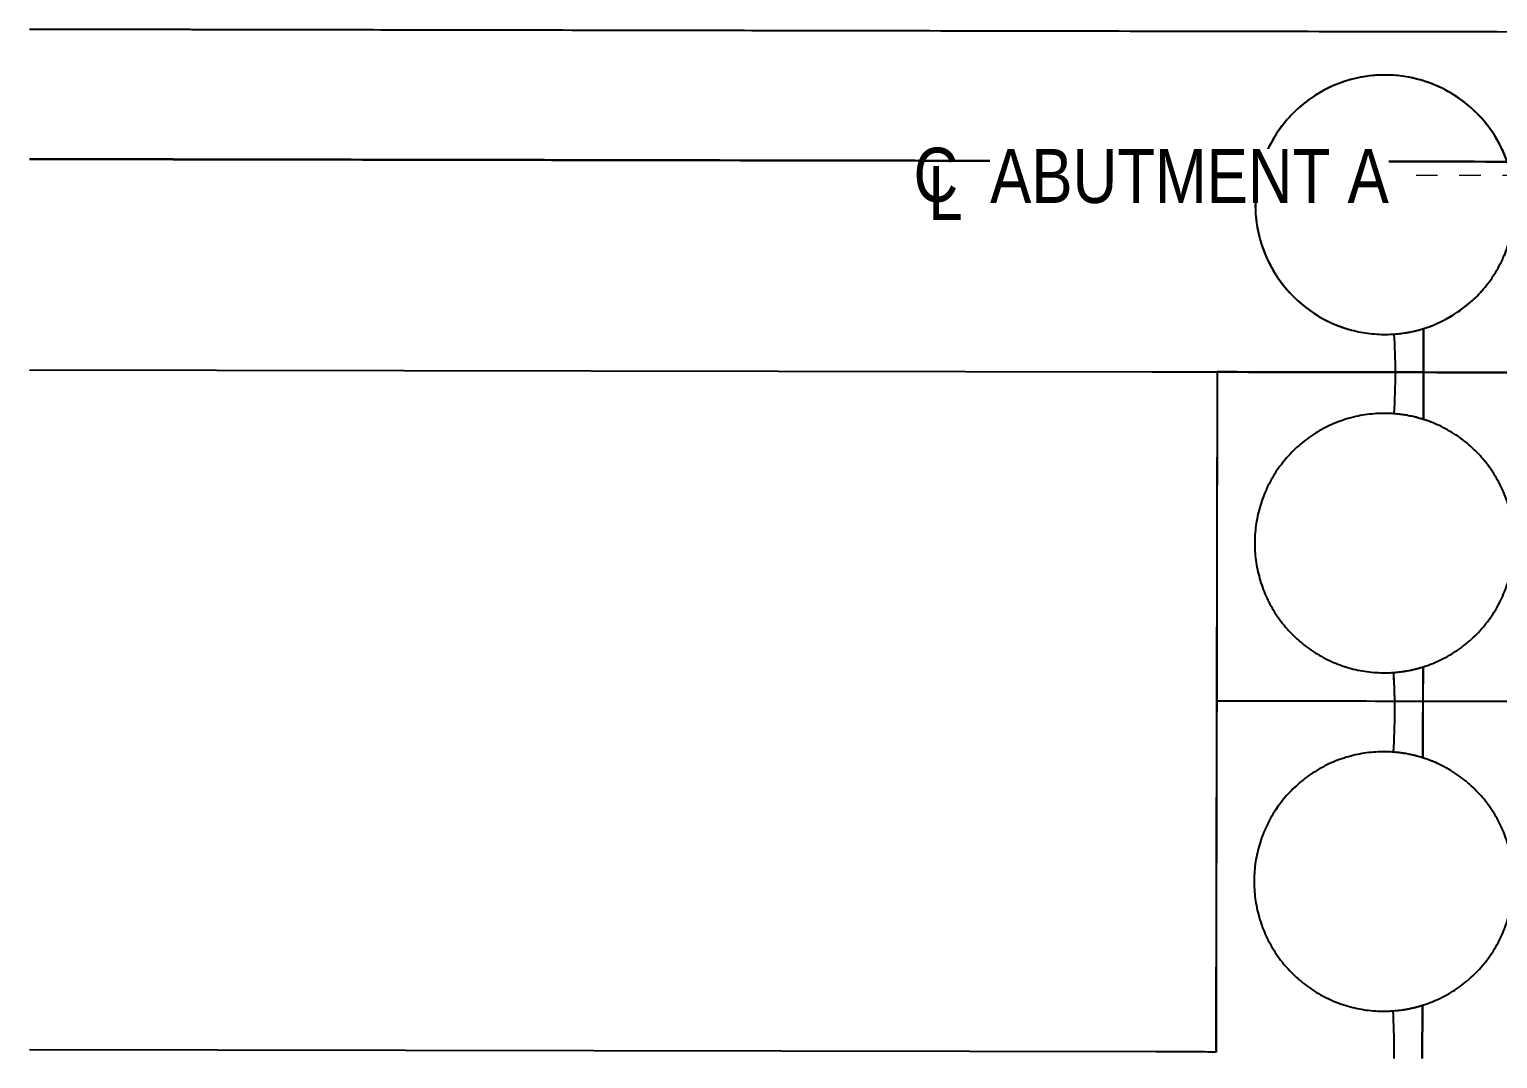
# Model space of a CAD drawing. Header units: metres. Extents: x -1161 to -1080, y 3 to 563.
# Drawn here: x -1150.78 to -1143.99, y 504.59 to 509.35 of the extents above; entities that cross this region are included whole.
import ezdxf

# ---------------------------------------------------------------- set-up
doc = ezdxf.new("R2010")
doc.units = ezdxf.units.M
doc.linetypes.add('JacobsGridLine', pattern=[0.0145, 0.01, -0.001, 0.0025, -0.001])
for name, color, linetype, lineweight in [('A-ANNO-NOTE', 7, 'Continuous', 9), ('A-FLOR', 7, 'Continuous', 50), ('A-GENM', 7, 'Continuous', 35), ('S-GRID', 7, 'Continuous', 9)]:
    doc.layers.add(name, color=color, linetype=linetype, lineweight=lineweight)
doc.styles.add('Arial Narrow_1', font='ARIALN.TTF', dxfattribs={"height": 0.0025})
doc.styles.add('Arial Narrow_2', font='ARIALN.TTF', dxfattribs={"height": 0.25})

# ---------------------------------------------------------------- blocks, each defined once
blk = doc.blocks.new('Foundations-Piles - Px-1200-66435321-DRG-2873171 - BARRIER LAYOUT')
at = {"layer": 'A-GENM', "color": 9, "lineweight": 25, "true_color": 0xbebebe}
for start, end in [(114.54545, 122.72727), (114.54545, 122.72727), (106.36364, 114.54545), (106.36364, 114.54545), (98.18182, 106.36364), (98.18182, 106.36364), (90, 98.18182), (90, 98.18182), (81.81818, 90), (81.81818, 90), (73.63636, 81.81818), (73.63636, 81.81818), (57.27273, 73.63636), (65.45455, 73.63636), (57.27273, 65.45455), (122.72727, 130.90909), (122.72727, 130.90909), (49.09091, 57.27273), (49.09091, 57.27273), (130.90909, 139.09091), (130.90909, 139.09091), (40.90909, 49.09091), (40.90909, 49.09091), (139.09091, 147.27273), (139.09091, 147.27273), (32.72727, 40.90909), (32.72727, 40.90909), (147.27273, 155.45455), (147.27273, 155.45455), (24.54545, 32.72727), (24.54545, 32.72727), (155.45455, 163.63636), (155.45455, 163.63636), (16.36364, 24.54545), (16.36364, 24.54545), (163.63636, 171.81818), (163.63636, 171.81818), (9.18593, 16.36364), (8.18182, 16.36364), (171.81818, 180), (171.81818, 180), (8.18182, 9.18593), (6.58067, 8.18182), (0, 8.18182), (1.55566, 6.58067), (180, 188.18182), (180, 188.18182), (351.81818, 0), (0, 1.55566), (358.85895, 0), (343.63636, 358.85895), (188.18182, 196.36364), (188.18182, 196.36364), (343.63636, 351.81818), (196.36364, 202.99039), (196.36364, 204.54545), (335.45455, 343.63636), (335.45455, 343.63636), (202.99039, 204.54545), (204.54545, 205.00545), (204.54545, 212.72727), (205.00545, 212.72727), (327.27273, 335.45455), (327.27273, 335.45455), (212.72727, 220.90909), (212.72727, 220.90909), (319.09091, 327.27273), (319.09091, 327.27273), (220.90909, 229.09091), (220.90909, 229.09091), (310.90909, 319.09091), (310.90909, 319.09091), (229.09091, 237.27273), (229.09091, 237.27273), (302.72727, 310.90909), (302.72727, 310.90909), (237.27273, 245.45455), (237.27273, 245.45455), (294.54545, 302.72727), (294.54545, 302.72727), (245.45455, 253.63636), (245.45455, 253.63636), (253.63636, 261.81818), (253.63636, 261.81818), (261.81818, 270), (261.81818, 270), (270, 278.18182), (270, 278.18182), (278.18182, 286.36364), (278.18182, 286.36364), (286.36364, 294.54545), (286.36364, 294.54545)]:
    blk.add_arc((0, 0), 0.6, start, end, dxfattribs=at)
blk = doc.blocks.new('Foundations-Piles - Px-1200-66435322-DRG-2873171 - BARRIER LAYOUT')
at = {"layer": 'A-GENM', "color": 9, "lineweight": 25, "true_color": 0xbebebe}
for start, end in [(114.54545, 122.72727), (114.54545, 122.72727), (106.36364, 114.54545), (106.36364, 114.54545), (98.18182, 106.36364), (98.18182, 106.36364), (90, 98.18182), (90, 98.18182), (81.81818, 90), (81.81818, 90), (73.63636, 81.81818), (73.63636, 81.81818), (65.45455, 73.63636), (65.45455, 73.63636), (57.27273, 65.45455), (57.27273, 65.45455), (122.72727, 130.90909), (122.72727, 130.90909), (49.09091, 57.27273), (49.09091, 57.27273), (130.90909, 139.09091), (130.90909, 139.09091), (40.90909, 49.09091), (40.90909, 49.09091), (139.09091, 147.27273), (139.09091, 147.27273), (32.72727, 40.90909), (32.72727, 40.90909), (147.27273, 155.45455), (147.27273, 155.45455), (24.54545, 32.72727), (24.54545, 32.72727), (155.45455, 163.63636), (155.45455, 163.63636), (16.36364, 24.54545), (16.36364, 24.54545), (163.63636, 171.81818), (163.63636, 171.81818), (9.16471, 16.36364), (8.18182, 16.36364), (171.81818, 180), (171.81818, 180), (6.6145, 9.16471), (0, 8.18182), (1.49825, 6.6145), (180, 188.18182), (180, 188.18182), (351.81818, 0), (0, 1.49825), (358.90106, 0), (351.81818, 358.90106), (188.18182, 196.36364), (188.18182, 196.36364), (343.63636, 351.81818), (343.63636, 351.81818), (196.36364, 202.93324), (196.36364, 204.54545), (335.45455, 343.63636), (335.45455, 343.63636), (202.93324, 204.54545), (204.54545, 205.02235), (204.54545, 212.72727), (205.02235, 212.72727), (327.27273, 335.45455), (327.27273, 335.45455), (212.72727, 220.90909), (212.72727, 220.90909), (319.09091, 327.27273), (319.09091, 327.27273), (220.90909, 229.09091), (220.90909, 229.09091), (310.90909, 319.09091), (310.90909, 319.09091), (229.09091, 237.27273), (229.09091, 237.27273), (302.72727, 310.90909), (302.72727, 310.90909), (237.27273, 245.45455), (237.27273, 245.45455), (294.54545, 302.72727), (294.54545, 302.72727), (245.45455, 253.63636), (245.45455, 253.63636), (253.63636, 261.81818), (253.63636, 261.81818), (261.81818, 270), (261.81818, 270), (270, 278.18182), (270, 278.18182), (278.18182, 286.36364), (278.18182, 286.36364), (286.36364, 294.54545), (286.36364, 294.54545)]:
    blk.add_arc((0, 0), 0.6, start, end, dxfattribs=at)
blk = doc.blocks.new('Foundations-Piles - Px-1200-66435323-DRG-2873171 - BARRIER LAYOUT')
at = {"layer": 'A-GENM', "color": 9, "lineweight": 25, "true_color": 0xbebebe}
for start, end in [(85.26056, 180), (114.54545, 130.90909), (85.26056, 114.54545), (0, 85.26056), (81.81818, 85.26056), (73.63636, 81.81818), (65.45455, 73.63636), (57.27273, 65.45455), (49.09091, 57.27273), (130.90909, 180), (40.90909, 49.09091), (32.72727, 40.90909), (24.54545, 32.72727), (16.36364, 24.54545), (8.18182, 16.36364), (0, 8.18182), (180, 188.18182), (180, 188.18182), (338.87374, 0), (351.81818, 0), (188.18182, 196.36364), (188.18182, 196.36364), (343.63636, 351.81818), (196.36364, 202.99039), (196.36364, 229.09091), (335.45455, 343.63636), (202.99039, 205.00545), (205.00545, 212.72727), (304.28702, 338.83266), (327.27273, 335.45455), (212.72727, 220.90909), (310.90909, 327.27273), (220.90909, 229.09091), (229.09091, 237.27273), (229.09091, 245.45455), (304.28702, 310.90909), (237.27273, 245.45455), (294.54545, 302.72727), (294.54545, 302.72727), (302.72727, 304.28702), (302.72727, 304.28702), (245.45455, 253.63636), (245.45455, 253.63636), (253.63636, 261.81818), (253.63636, 261.81818), (261.81818, 268.92056), (261.81818, 270), (268.92056, 271.41242), (270, 278.18182), (271.41242, 276.65041), (276.65041, 279.02553), (278.18182, 286.36364), (279.02553, 286.36364), (286.36364, 294.54545), (286.36364, 294.54545)]:
    blk.add_arc((0, 0), 0.6, start, end, dxfattribs=at)
blk = doc.blocks.new('Shotcrete Adaptive v1 - 1200 Dia Pile _ 1_5653 Spacing-66571872-DRG-2873171 - BARRIER LAYOUT')
at = {"layer": 'A-GENM', "color": 9, "lineweight": 25, "true_color": 0xbebebe}
for p, q in [((-0.2103, 0.18), (0.0362, 0.18)), ((0.0362, 0.18), (-0.2103, 0.18))]:
    blk.add_line(p, q, dxfattribs=at)
for centre, radius, start, end in [((-0.7826, 0), 0.6, 10.8448, 17.4576), ((-0.7826, 0), 0.6, 10.2222, 17.4576), ((-0.7826, 0), 0.6, 10.2222, 10.8448), ((-0.7826, 0), 0.6, 10.0406, 10.2222), ((-0.7826, 0), 0.6, 10.0406, 10.2222), ((-0.7826, 0), 0.6, 9.56427, 9.9608), ((-0.7826, 0), 0.6, 9.56427, 9.9608), ((-0.7826, 0), 0.6, 8.21135, 9.47956), ((-0.7826, 0), 0.6, 8.21135, 9.47956), ((-0.7826, 0), 0.6, 4.232, 8.21135), ((-0.7826, 0), 0.6, 4.232, 8.21135), ((0, -2.92), 2.97, 90.00956, 93.55744), ((0, -2.92), 2.97, 90.00956, 93.55744), ((0, -2.92), 2.97, 89.29588, 90), ((0, -2.92), 2.97, 89.29588, 90)]:
    blk.add_arc(centre, radius, start, end, dxfattribs=at)
blk = doc.blocks.new('Shotcrete Adaptive v1 - 1200 Dia Pile _ 1_5653 Spacing-66571875-DRG-2873171 - BARRIER LAYOUT')
at = {"layer": 'A-GENM', "color": 9, "lineweight": 25, "true_color": 0xbebebe}
for p, q in [((-0.2103, 0.18), (-0.0077, 0.18)), ((-0.0077, 0.18), (-0.2103, 0.18)), ((-0.0077, 0.18), (0.2103, 0.18)), ((0.2103, 0.18), (-0.0077, 0.18))]:
    blk.add_line(p, q, dxfattribs=at)
for centre, radius, start, end in [((-0.7826, 0), 0.6, 10.8448, 17.4576), ((-0.7826, 0), 0.6, 10.8448, 17.4576), ((0.7827, 0), 0.6, 166.71315, 171.8364), ((0.7827, 0), 0.6, 166.71315, 169.1552), ((0.7827, 0), 0.6, 164.12318, 166.71315), ((0.7827, 0), 0.6, 164.12318, 166.71315), ((0.7827, 0), 0.6, 162.5424, 164.12318), ((0.7827, 0), 0.6, 162.5424, 164.12318), ((-0.7826, 0), 0.6, 10.2222, 10.8448), ((-0.7826, 0), 0.6, 10.2222, 10.8448), ((-0.7826, 0), 0.6, 10.0406, 10.2222), ((-0.7826, 0), 0.6, 10.0406, 10.2222), ((-0.7826, 0), 0.6, 9.56427, 9.9608), ((-0.7826, 0), 0.6, 9.56427, 9.9608), ((-0.7826, 0), 0.6, 8.21135, 9.47956), ((-0.7826, 0), 0.6, 8.21135, 9.47956), ((-0.7826, 0), 0.6, 4.232, 8.21135), ((-0.7826, 0), 0.6, 4.232, 8.21135), ((0.7827, 0), 0.6, 171.8364, 174.37971), ((0.7827, 0), 0.6, 171.8364, 174.37971), ((0.7827, 0), 0.6, 169.1552, 171.8364), ((0, -2.92), 2.97, 90.14801, 93.55744), ((0, -2.92), 2.97, 90.14801, 93.55744), ((0, -2.92), 2.97, 86.44256, 90.14801), ((0, -2.92), 2.97, 86.44256, 90.14801), ((0.7827, 0), 0.6, 174.37971, 175.768), ((0.7827, 0), 0.6, 174.37971, 175.768)]:
    blk.add_arc(centre, radius, start, end, dxfattribs=at)
blk = doc.blocks.new('Shotcrete Adaptive v1 - 1200 Dia Pile _ 1_5653 Spacing-66571878-DRG-2873171 - BARRIER LAYOUT')
at = {"layer": 'A-GENM', "color": 9, "lineweight": 25, "true_color": 0xbebebe}
for p, q in [((-0.2103, 0.18), (-0.0506, 0.18)), ((0.2103, 0.18), (-0.2103, 0.18)), ((-0.0506, 0.18), (0.2103, 0.18))]:
    blk.add_line(p, q, dxfattribs=at)
for centre, radius, start, end in [((-0.7826, 0), 0.6, 10.25305, 17.4576), ((-0.7826, 0), 0.6, 10.25305, 17.4576), ((0.7827, 0), 0.6, 166.75669, 171.78858), ((0.7827, 0), 0.6, 166.75669, 169.1552), ((0.7827, 0), 0.6, 164.06748, 166.75669), ((0.7827, 0), 0.6, 164.06748, 166.75669), ((0.7827, 0), 0.6, 162.5424, 164.06748), ((0.7827, 0), 0.6, 162.5424, 164.06748), ((-0.7826, 0), 0.6, 10.06478, 10.25305), ((-0.7826, 0), 0.6, 10.06478, 10.25305), ((-0.7826, 0), 0.6, 9.57094, 9.98204), ((-0.7826, 0), 0.6, 9.57094, 9.98204), ((-0.7826, 0), 0.6, 8.1683, 9.48312), ((-0.7826, 0), 0.6, 8.1683, 9.48312), ((-0.7826, 0), 0.6, 4.232, 8.1683), ((-0.7826, 0), 0.6, 4.232, 8.1683), ((0.7827, 0), 0.6, 171.78858, 174.38678), ((0.7827, 0), 0.6, 171.78858, 174.38678), ((0.7827, 0), 0.6, 169.1552, 171.78858), ((0, -2.92), 2.97, 86.44256, 93.55744), ((0, -2.92), 2.97, 90.97594, 93.55744), ((0, -2.92), 2.97, 90, 90.97594), ((0, -2.92), 2.97, 86.44256, 90), ((0.7827, 0), 0.6, 174.38678, 175.768), ((0.7827, 0), 0.6, 174.38678, 175.768)]:
    blk.add_arc(centre, radius, start, end, dxfattribs=at)
blk = doc.blocks.new('CappingBeam_RS39B_CB01A - CappingBeam_RS39B_CB01A-57939457-DRG-2873171 - BARRIER LAYOUT')
at = {"layer": 'A-GENM', "color": 253, "lineweight": 25, "true_color": 0xa3a3a3, "flags": 128}
blk.add_lwpolyline([(96.5713, 37.2817), (96.2333, 37.1925), (95.8953, 37.1033), (95.5573, 37.0141), (95.2193, 36.9249), (94.8813, 36.8358), (94.5433, 36.7466), (94.2053, 36.6574), (93.8674, 36.5682), (93.5294, 36.479)], dxfattribs=at)
at = {"layer": 'A-GENM', "color": 253, "lineweight": 25, "true_color": 0xa3a3a3}
blk.add_open_spline([(96.4944, 37.5729), (96.503, 37.5403), (96.6517, 36.9768), (96.9405, 35.8824), (97.2206, 34.8206), (97.3607, 34.2896)], degree=3, knots=[0.8282192, 0.8282192, 0.8282192, 0.8282192, 0.8333333, 0.9166667, 1, 1, 1, 1], dxfattribs=at)
at = {"layer": 'A-GENM', "color": 254, "lineweight": 25, "true_color": 0xd1d1d1}
for points in [[(96.9405, 35.8824), (96.8174, 36.3488), (96.6943, 36.8152), (96.5713, 37.2817)], [(96.5713, 37.2817), (96.6372, 37.0319), (96.7031, 36.7821), (96.769, 36.5323)], [(96.769, 36.5323), (96.8349, 36.2825), (96.9008, 36.0327), (96.9667, 35.783)]]:
    blk.add_open_spline(points, degree=3, dxfattribs=at)
at = {"layer": 'A-GENM', "color": 253, "lineweight": 25, "true_color": 0xa3a3a3}
for points in [[(96.5713, 37.2817), (96.6372, 37.0319), (96.769, 36.5323), (96.9008, 36.0327), (96.9667, 35.783)], [(93.5294, 36.479), (93.506, 36.5678), (93.4825, 36.6565), (93.4591, 36.7452)]]:
    blk.add_open_spline(points, degree=3, dxfattribs=at)
blk = doc.blocks.new('StitchPour_RS39B_01 - StitchPour_RS39B_01-60507265-DRG-2873171 - BARRIER LAYOUT')
at = {"layer": 'A-GENM', "color": 253, "lineweight": 25, "true_color": 0xa3a3a3}
for points, knots in [([(98.8836, 34.6915), (98.7435, 35.2224), (98.4633, 36.2843), (98.043, 37.8772), (97.6227, 39.47), (97.172, 41.1782), (96.8614, 42.3555), (96.6908, 43.0018)], [-1, -1, -1, -1, -0.9166667, -0.8333333, -0.75, -0.6666667, -0.5652227, -0.5652227, -0.5652227, -0.5652227]), ([(96.111, 42.8477), (96.1413, 42.7327), (96.3118, 42.0866), (96.6223, 40.9096), (97.0426, 39.3168), (97.4629, 37.724), (97.8832, 36.1312), (98.1634, 35.0693), (98.3035, 34.5384)], [-0.4347294, -0.4347294, -0.4347294, -0.4347294, -0.4166667, -0.3333333, -0.25, -0.1666667, -0.0833333, 0, 0, 0, 0]), ([(97.183, 38.7848), (97.1362, 38.9621), (97.0005, 39.4763), (96.8649, 39.9905), (96.776, 40.3273)], [-0.77783673, -0.77783673, -0.77783673, -0.77783673, -0.75, -0.69713165, -0.69713165, -0.69713165, -0.69713165])]:
    blk.add_open_spline(points, degree=3, knots=knots, dxfattribs=at)
at = {"layer": 'A-GENM', "color": 9, "lineweight": 25, "true_color": 0xbebebe}
for points in [[(96.7822, 42.6557), (96.7517, 42.7711), (96.7213, 42.8865), (96.6908, 43.0018)], [(96.2021, 42.5025), (96.1717, 42.6176), (96.1413, 42.7327), (96.111, 42.8477)], [(96.8946, 42.2296), (96.8571, 42.3716), (96.8196, 42.5136), (96.7822, 42.6557)], [(96.6223, 40.9096), (96.4823, 41.4406), (96.3422, 41.9715), (96.2021, 42.5025)], [(96.6518, 40.7979), (96.642, 40.8352), (96.6322, 40.8724), (96.6223, 40.9096)], [(96.776, 40.3273), (96.7622, 40.3796), (96.7484, 40.4319), (96.7346, 40.4842)], [(97.6227, 39.47), (97.5971, 39.5673), (97.5714, 39.6646), (97.5457, 39.7619)], [(97.4629, 37.724), (97.3696, 38.0776), (97.2763, 38.4312), (97.183, 38.7848)], [(98.4633, 36.2843), (98.3232, 36.8153), (98.1831, 37.3462), (98.043, 37.8772)], [(97.8832, 36.1312), (97.7431, 36.6621), (97.603, 37.1931), (97.4629, 37.724)]]:
    blk.add_open_spline(points, degree=3, dxfattribs=at)
at = {"layer": 'A-GENM', "color": 253, "lineweight": 25, "true_color": 0xa3a3a3}
for points in [[(97.2025, 41.0628), (97.0998, 41.4518), (96.9972, 41.8407), (96.8946, 42.2296)], [(97.5457, 39.7619), (97.4313, 40.1955), (97.3169, 40.6292), (97.2025, 41.0628)], [(96.7346, 40.4842), (96.707, 40.5888), (96.6794, 40.6934), (96.6518, 40.7979)], [(98.043, 37.8772), (97.9029, 38.4081), (97.7628, 38.9391), (97.6227, 39.47)]]:
    blk.add_open_spline(points, degree=3, dxfattribs=at)
blk = doc.blocks.new('Top of Pavement - RL A - Top of Pavement - RL A-68818558-DRG-2873171 - BARRIER LAYOUT')
at = {"layer": 'A-GENM', "color": 9, "lineweight": 25, "true_color": 0xbebebe}
for points, knots in [([(95.2969, 36.1441), (95.2411, 36.3555), (95.1752, 36.6052), (95.1093, 36.8549), (95.0992, 36.8932)], [-0.363636364, -0.363636364, -0.363636364, -0.363636364, -0.359090909, -0.358266203, -0.358266203, -0.358266203, -0.358266203]), ([(95.3092, 36.0972), (95.3051, 36.1128), (95.2452, 36.3398), (95.1752, 36.6052), (95.1093, 36.8549), (95.0992, 36.8932)], [-0.363972436, -0.363972436, -0.363972436, -0.363972436, -0.363636364, -0.359090909, -0.358266203, -0.358266203, -0.358266203, -0.358266203]), ([(95.4947, 35.3945), (95.4845, 35.433), (95.4339, 35.6248), (95.3833, 35.8167), (95.3428, 35.97)], [-0.369009298, -0.369009298, -0.369009298, -0.369009298, -0.368181818, -0.364884343, -0.364884343, -0.364884343, -0.364884343]), ([(95.4947, 35.3945), (95.4845, 35.433), (95.4339, 35.6248), (95.3833, 35.8167), (95.3428, 35.97)], [-0.369009298, -0.369009298, -0.369009298, -0.369009298, -0.368181818, -0.364884343, -0.364884343, -0.364884343, -0.364884343])]:
    blk.add_open_spline(points, degree=3, knots=knots, dxfattribs=at)
for points in [[(95.3092, 36.0972), (95.3051, 36.1128), (95.301, 36.1285), (95.2969, 36.1441)], [(95.3428, 35.97), (95.3316, 36.0124), (95.3204, 36.0548), (95.3092, 36.0972)], [(95.3428, 35.97), (95.3316, 36.0124), (95.3204, 36.0548), (95.3092, 36.0972)]]:
    blk.add_open_spline(points, degree=3, dxfattribs=at)
blk = doc.blocks.new('T2DPAA-T2D-C3S-RS-M3D-100334_rvt-1-DRG-2873171 - BARRIER LAYOUT')
at = {"layer": 'A-FLOR', "color": 253, "lineweight": 25, "true_color": 0xa3a3a3}
for p, q in [((-1150.7823, 507.7785), (-1145.5846, 507.7693)), ((-1145.5599, 504.6233), (-1150.7823, 504.6325))]:
    blk.add_line(p, q, dxfattribs=at)
at = {"layer": 'A-FLOR', "color": 9, "lineweight": 25, "true_color": 0xbebebe}
for p, q in [((-1145.5846, 507.7693), (-1145.4848, 507.7691)), ((-1145.4838, 507.7691), (-1145.2847, 507.7688)), ((-1145.2847, 507.7688), (-1145.2903, 504.6228)), ((-1145.2903, 504.6228), (-1145.5599, 504.6233))]:
    blk.add_line(p, q, dxfattribs=at)
at = {"layer": 'A-GENM', "color": 253, "lineweight": 25, "true_color": 0xa3a3a3}
for name, p, rotation in [('Top of Pavement - RL A - Top of Pavement - RL A-68818558-DRG-2873171 - BARRIER LAYOUT', (-1134.0578, 404.8616), 75.11694444444437), ('CappingBeam_RS39B_CB01A - CappingBeam_RS39B_CB01A-57939457-DRG-2873171 - BARRIER LAYOUT', (-1134.0578, 404.8616), 75.11694444444437), ('StitchPour_RS39B_01 - StitchPour_RS39B_01-60507265-DRG-2873171 - BARRIER LAYOUT', (-1134.0578, 404.8616), 75.11694444444437), ('Foundations-Piles - Px-1200-66435323-DRG-2873171 - BARRIER LAYOUT', (-1144.5083, 508.5424), 75.11694444444437), ('Shotcrete Adaptive v1 - 1200 Dia Pile _ 1_5653 Spacing-66571875-DRG-2873171 - BARRIER LAYOUT', (-1144.5097, 507.7597), 269.8981467438594), ('Foundations-Piles - Px-1200-66435322-DRG-2873171 - BARRIER LAYOUT', (-1144.5111, 506.9771), 75.11694444444437), ('Shotcrete Adaptive v1 - 1200 Dia Pile _ 1_5653 Spacing-66571878-DRG-2873171 - BARRIER LAYOUT', (-1144.5126, 506.1944), 269.8981467443982), ('Foundations-Piles - Px-1200-66435321-DRG-2873171 - BARRIER LAYOUT', (-1144.5139, 505.4117), 75.11694444444437), ('Shotcrete Adaptive v1 - 1200 Dia Pile _ 1_5653 Spacing-66571872-DRG-2873171 - BARRIER LAYOUT', (-1144.5153, 504.6291), 269.8981467433157)]:
    blk.add_blockref(name, p, dxfattribs=dict(at, rotation=rotation))
blk = doc.blocks.new('CS_Annot_Centreline Symbol2 - CS_Annot_Centreline Symbol-5074296-DRG-2873171 - BARRIER LAYOUT')
at = {"layer": 'A-ANNO-NOTE', "char_height": 0.0025, "attachment_point": 1, "style": 'Arial Narrow_1'}
for s, insert, width in [('C  ', (-0.001093, 0.004763), 0.00440928), ('L', (-0.00041, 0.003917), 0.00192405)]:
    blk.add_mtext(s, dxfattribs=dict(at, insert=insert, width=width))

msp = doc.modelspace()

# ---------------------------------------------------------------- linework, layer by layer
at = {"layer": 'S-GRID', "linetype": 'JacobsGridLine', "lineweight": 18}
msp.add_line((-1144.3646, 508.6798), (-1110.9802, 508.6175), dxfattribs=at)

# ---------------------------------------------------------------- block references
at = {"lineweight": 5}
msp.add_blockref('T2DPAA-T2D-C3S-RS-M3D-100334_rvt-1-DRG-2873171 - BARRIER LAYOUT', (0, 0), dxfattribs=at)
at = {"layer": 'A-ANNO-NOTE', "xscale": 100, "yscale": 100, "zscale": 100}
msp.add_blockref('CS_Annot_Centreline Symbol2 - CS_Annot_Centreline Symbol-5074296-DRG-2873171 - BARRIER LAYOUT', (-1146.5809, 508.3297), dxfattribs=at)

# ---------------------------------------------------------------- next in the draw order: texts
at = {"layer": 'A-ANNO-NOTE', "insert": (-1146.3359, 508.8004), "char_height": 0.25, "attachment_point": 1, "style": 'Arial Narrow_2', "bg_fill": 3, "box_fill_scale": 1, "bg_fill_color": 256, "bg_fill_true_color": 13158600, "bg_fill_transparency": 0}
msp.add_mtext('ABUTMENT A', dxfattribs=at)

doc.saveas('drawing.dxf')
